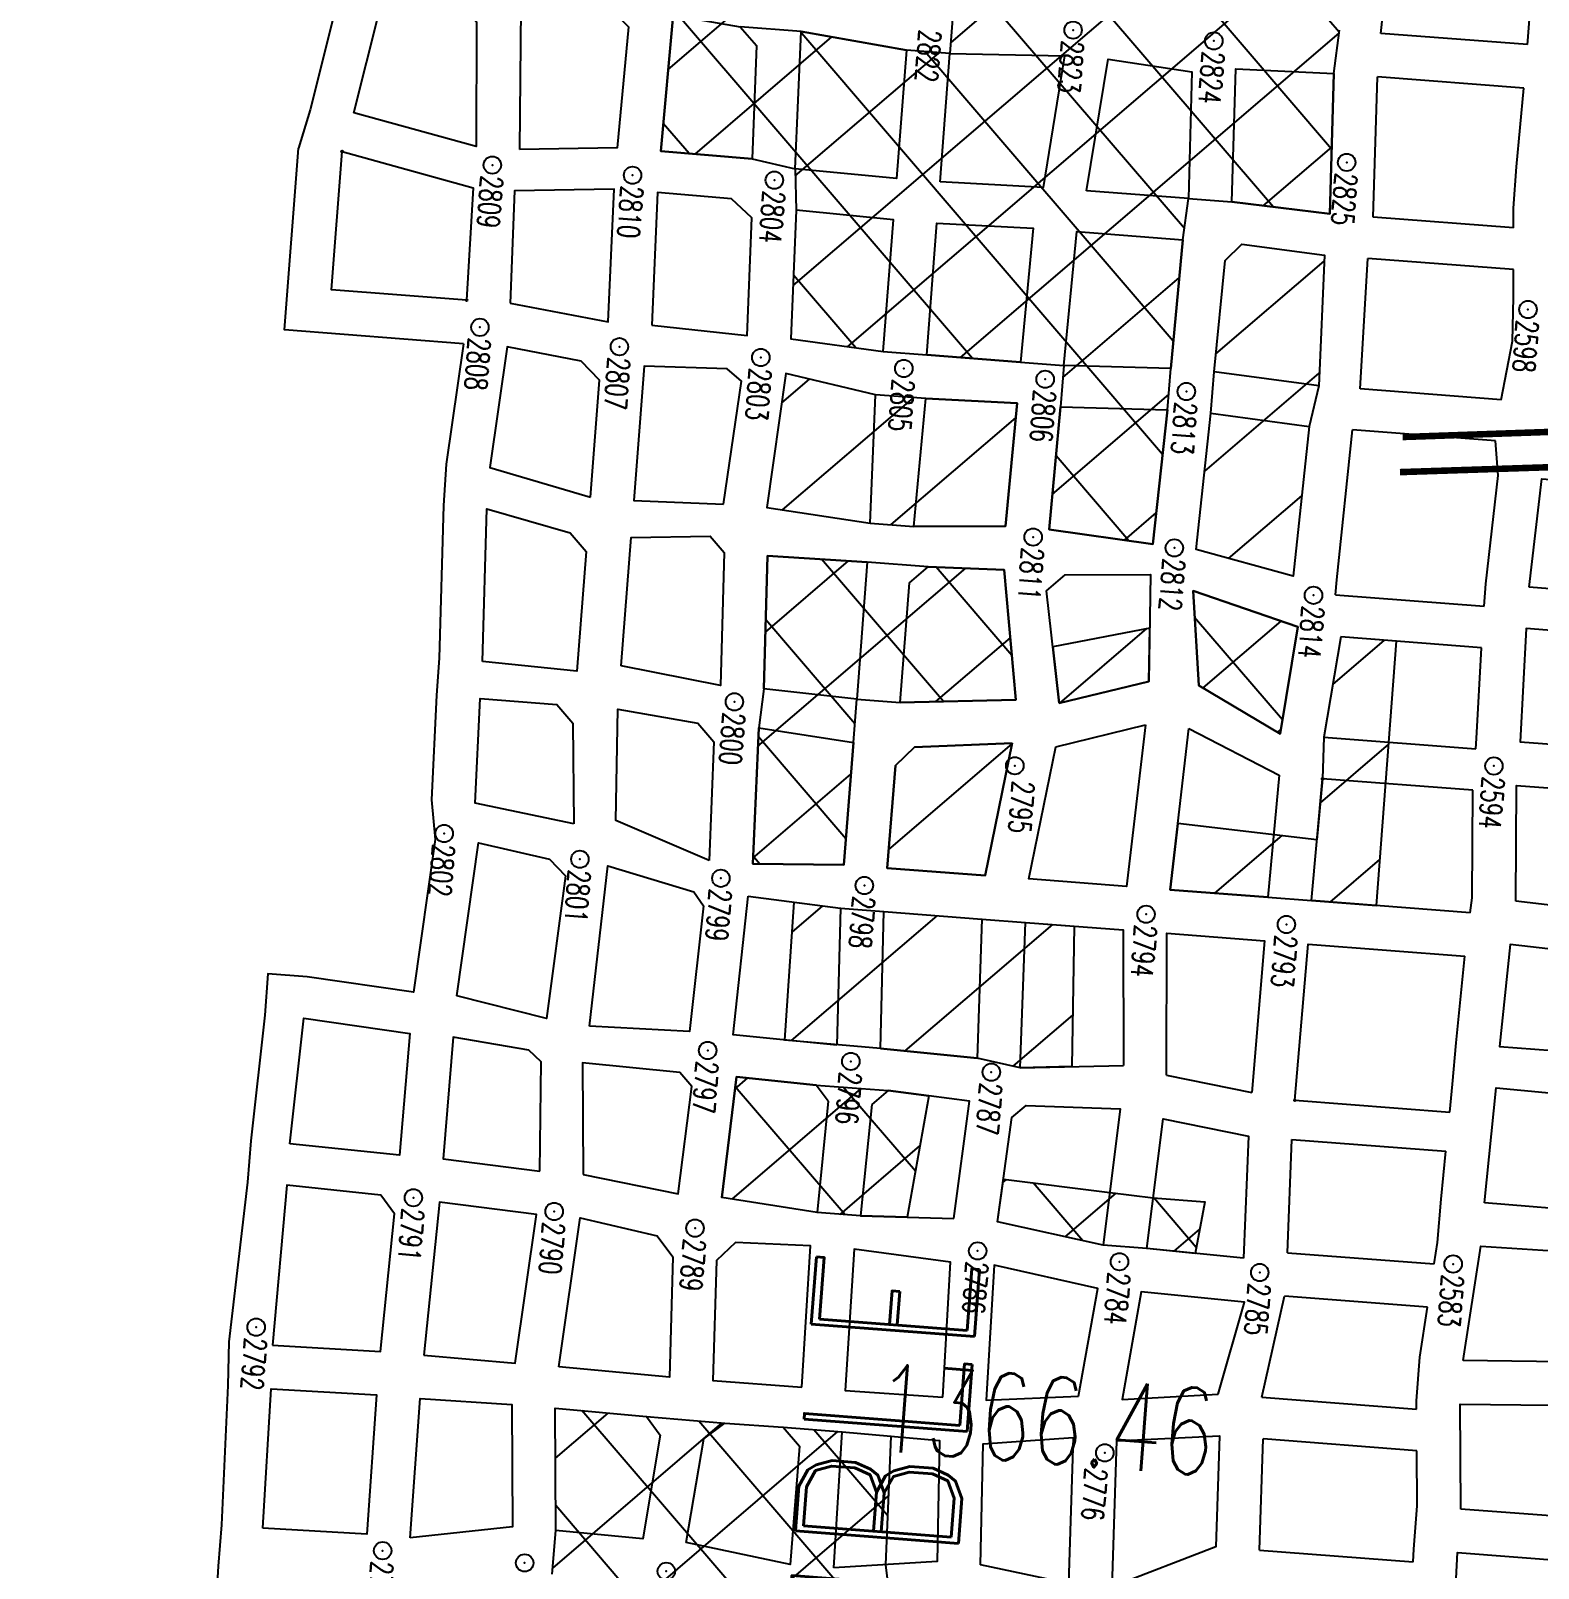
# Model space of a CAD drawing. Header units: inches. Extents: x 10131215 to 10153225, y 3476725 to 3491422.
# Drawn here: x 10136539 to 10137230, y 3484251 to 3484957 of the extents above; entities that cross this region are included whole.
import ezdxf
from ezdxf.enums import TextEntityAlignment as Align

# ---------------------------------------------------------------- set-up
doc = ezdxf.new("R2010")
doc.units = ezdxf.units.IN
doc.header["$LTSCALE"] = 100
doc.header["$MEASUREMENT"] = 0
doc.header["$PDMODE"] = 32
doc.header["$PDSIZE"] = 8
doc.layers.get('0').update_dxf_attribs({"color": 60, "linetype": 'CONTINUOUS'})
for name, color, linetype in [('ELEVATIONS-UPEER MASON-CONTOURS', 175, 'CONTINUOUS'), ('ELEVATIONS-UPPER MASON-SPOT', 175, 'CONTINUOUS'), ('MINE WORKINGS-ADVANCED-SURVEYED', 7, 'CONTINUOUS'), ('MINE WORKINGS-RETREAT AREA', 4, 'CONTINUOUS'), ('MINE WORKINGS-RETREAT AREA-LABELS', 1, 'CONTINUOUS'), ('SPADS-LABEL', 90, 'CONTINUOUS'), ('SPADS-SYMBOL', 90, 'CONTINUOUS')]:
    doc.layers.add(name, color=color, linetype=linetype)
doc.styles.add('INACCESSIBLE', font='ROMAND.SHX', dxfattribs={"width": 0.8, "height": 75})
doc.styles.add('LEV', font='SIMPLEX.shx', dxfattribs={"width": 0.7, "height": 40})
doc.styles.add('SP', font='SIMPLEX', dxfattribs={"width": 0.75, "height": 12})

# ---------------------------------------------------------------- blocks, each defined once
blk = doc.blocks.new('*X16')
at = {"color": 0}
for p, q in [((775976.7, 182060.03), (776174.97, 182258.31)), ((776040.26, 182176.63), (776123.4, 182259.77)), ((776218.09, 182141.41), (776100.5, 182259)), ((776217.41, 182195.12), (776151.57, 182260.96)), ((776193.63, 182112.83), (776049.39, 182257.07)), ((776003.69, 182033.99), (776218.29, 182248.59)), ((776153.61, 182099.82), (776040.25, 182213.18)), ((776055.75, 182033.02), (776217.39, 182194.66)), ((775912.07, 182154.5), (775951.14, 182193.58)), ((776061.31, 182033.03), (775912.44, 182181.89)), ((775927.33, 182116.73), (775985.72, 182175.13)), ((776151.58, 181995.78), (775970.81, 182176.55)), ((775973.86, 182110.23), (776035.3, 182171.67)), ((776152.49, 182047.91), (776028.73, 182171.67)), ((776188.81, 182113.05), (776218.05, 182142.29)), ((775924.55, 182116.75), (775911.69, 182129.61)), ((776103.31, 182027.55), (776153.02, 182077.26)), ((776007.54, 182033.76), (775976.53, 182064.77)), ((776102.62, 181973.82), (776152.25, 182023.45)), ((776139.2, 181955.14), (776102.9, 181991.43)), ((776137.09, 181955.27), (776150.73, 181968.9)), ((775976.31, 181900.54), (776011.8, 181936.03)), ((775976.87, 181848.08), (776065.6, 181936.8)), ((776060.11, 181875.13), (775999.35, 181935.88)), ((776089.76, 181898.51), (776051.97, 181936.29)), ((776215.75, 181878.58), (776171.95, 181922.38)), ((776178.32, 181890.43), (776211.63, 181923.74)), ((776020.4, 181861.8), (775976.03, 181906.17)), ((776056.61, 181874.78), (776088.42, 181906.59)), ((776213.82, 181872.89), (776215.4, 181874.47)), ((776020.31, 181808.86), (775976.73, 181852.44)), ((775978.54, 181796.71), (776020.37, 181838.54)), ((775981.73, 181794.41), (775978.51, 181797.63))]:
    blk.add_line(p, q, dxfattribs=at)
blk = doc.blocks.new('*X15')
at = {"color": 0}
for p, q in [((776172.43, 182043.64), (776218.59, 182089.8)), ((776171.4, 181989.57), (776220.32, 182038.49)), ((775975.67, 182005.97), (775987.54, 182017.84)), ((775979.79, 181957.06), (776035.73, 182013)), ((776029.91, 181954.15), (776083.16, 182007.4)), ((776185.4, 181950.54), (776216.63, 181981.77)), ((776113.3, 181878.44), (776150.45, 181915.59)), ((776237.44, 181896.51), (776259.53, 181918.61)), ((776235.94, 181841.98), (776265.13, 181871.17)), ((776040.31, 181805.45), (776093, 181858.13)), ((776190.92, 181796.96), (776219.64, 181825.68)), ((776243.97, 181796.98), (776265.15, 181818.16)), ((776084.82, 181796.92), (776085.35, 181797.46)), ((775999.09, 181764.23), (776012.2, 181777.34)), ((776002.58, 181714.68), (776064.81, 181776.92)), ((776054.91, 181713.98), (776117.86, 181776.94)), ((776104.71, 181710.75), (776130.24, 181736.27))]:
    blk.add_line(p, q, dxfattribs=at)
blk = doc.blocks.new('*X19')
at = {"color": 0}
for p, q in [((775978.4, 181690.51), (775983.96, 181696.07)), ((775980.97, 181640.04), (776036.16, 181695.23)), ((776063.81, 181659.3), (776027.88, 181695.23)), ((776033.16, 181636.91), (775978.45, 181691.62)), ((776030.86, 181636.9), (776064.97, 181671.01)), ((776104.18, 181657.19), (776105.72, 181658.73)), ((776142.74, 181633.4), (776117.98, 181658.15)), ((776134.58, 181634.56), (776156.36, 181656.33)), ((776194.84, 181634.33), (776173.69, 181655.48)), ((775976.65, 181640.39), (775976.21, 181640.83)), ((776184.82, 181631.76), (776195.78, 181642.72)), ((776257.22, 181200.72), (775919.81, 181538.13)), ((775906.5, 181406.48), (776037.54, 181537.52)), ((775909.39, 181515.43), (775931.87, 181537.91)), ((775911.99, 181465), (775984.36, 181537.37)), ((776257.17, 181253.8), (775973.53, 181537.44)), ((776063.14, 181500.86), (776026.48, 181537.52)), ((775907.16, 181354.1), (776062.83, 181509.77)), ((776257.23, 181147.67), (775911.18, 181493.73))]:
    blk.add_line(p, q, dxfattribs=at)

msp = doc.modelspace()

# ---------------------------------------------------------------- linework, layer by layer
at = {"layer": 'ELEVATIONS-UPEER MASON-CONTOURS'}
for points, const_width in [([(10135978.88, 3483263.25, 0), (10135880.17, 3483248.32, 0.000547)], 5), ([(10136147.76, 3483288.54, 0.000001), (10135988.51, 3483264.69, 0.000023)], 5), ([(10139638.83, 3483431.71, 0.000001), (10139693.52, 3483463.69, 0.000011)], 5), ([(10139132.75, 3484374.35, -0.004358), (10139007.04, 3484350.54, -0.001965), (10138922.56, 3484335.64, -0.007463), (10138900.24, 3484332.14, -0.000046), (10138886.55, 3484330.2, -0.00013), (10138881.68, 3484329.51, -0.000037), (10138830.16, 3484322.25, 0.000077), (10138805.8, 3484318.82, 0.000114), (10138804.87, 3484318.68, 0.000002), (10138743.64, 3484310.02, 0.000372), (10138726.6, 3484307.59, 0.000505), (10138714.03, 3484305.78, 0.07543), (10138709.75, 3484304.48, 0.022973), (10138696.86, 3484297.58, 0.065324), (10138666.65, 3484273.76, 0.033928), (10138618.81, 3484217.51, 0.001908)], 5), ([(10137627.43, 3484110.08, -0.000002), (10137623.41, 3484107.95, 0), (10137609.74, 3484100.71, -0.000133)], 5), ([(10137166.95, 3484754.22), (10138549.09, 3484799.67, 0.78882), (10138550.55, 3484818.51), (10138377.21, 3484812.46)], 3), ([(10136241.13, 3483302.52, 0.000004), (10136163.64, 3483290.92, 0.00002)], 5), ([(10137652.51, 3484123.37, -0.000002), (10137640.7, 3484117.11, -0.000002), (10137631.71, 3484112.35)], 5)]:
    msp.add_lwpolyline(points, format="xyb", dxfattribs=dict(at, const_width=const_width))
at = {"layer": 'ELEVATIONS-UPEER MASON-CONTOURS', "const_width": 3}
msp.add_lwpolyline([(10138247.81, 3484807.95), (10137168.19, 3484770.32)], dxfattribs=at)
at = {"layer": 'MINE WORKINGS-ADVANCED-SURVEYED'}
for p, q in [((10137225.49, 3484950.32), (10137158.15, 3484955.47)), ((10137223.69, 3484930.39), (10137156.62, 3484935.53)), ((10137219.06, 3484866.21), (10137154.7, 3484871.14)), ((10137219.08, 3484847.15), (10137152.25, 3484852.27)), ((10137213.44, 3484787.41), (10137148.67, 3484792.37)), ((10137210.72, 3484768.56), (10137145.22, 3484773.57))]:
    msp.add_line(p, q, dxfattribs=at)
for points in [[(10136735.21, 3485641.08), (10136733.63, 3485621.14), (10136727.6, 3485557.78), (10136726.02, 3485537.84), (10136720.03, 3485475.11), (10136716.46, 3485455.34), (10136710.9, 3485394.83), (10136707.92, 3485375.02), (10136702.05, 3485316.32), (10136700.05, 3485296.41), (10136691.85, 3485224.73), (10136696.79, 3485204.44), (10136696.07, 3485152.8), (10136691.03, 3485133.04), (10136693.5, 3485077.95), (10136689.06, 3485059.23), (10136682.48, 3484986.52), (10136678.96, 3484966.73), (10136667.4, 3484920.47), (10136662.04, 3484902.83)], [(10137158.15, 3484955.47), (10137164.88, 3485017.14)], [(10137225.49, 3484950.32), (10137225.64, 3484951.98), (10137227.09, 3484971.92), (10137229.39, 3485012.2)], [(10137154.7, 3484871.14), (10137156.62, 3484935.53)], [(10137219.06, 3484866.21), (10137219.05, 3484875.25), (10137220.43, 3484894.2), (10137223.69, 3484930.39)], [(10136737.67, 3484813.14), (10136655.65, 3484819.42), (10136662.04, 3484902.83)], [(10137148.67, 3484792.37), (10137152.25, 3484852.27)], [(10137213.44, 3484787.41), (10137218.6, 3484814.32), (10137219.09, 3484834.34), (10137219.08, 3484847.15)], [(10136737.67, 3484813.14), (10136729.75, 3484757.8), (10136728.41, 3484738.84), (10136726.47, 3484668.81), (10136725.27, 3484651.85), (10136722.98, 3484603.93), (10136724.59, 3484585.75), (10136714.65, 3484515.69), (10136665.91, 3484522.69), (10136647.96, 3484524.06), (10136646.52, 3484505.11), (10136640.11, 3484447.43), (10136638.67, 3484428.49), (10136630.07, 3484355.28), (10136629.55, 3484335.26), (10136626.68, 3484271.29), (10136625.23, 3484252.34), (10136621.51, 3484190.44)], [(10137138, 3484704.86), (10137145.22, 3484773.57)], [(10137205.53, 3484692.67), (10137206.3, 3484702.93), (10137212.03, 3484752.64), (10137210.72, 3484768.56)], [(10137137.43, 3484697.89), (10137138, 3484704.86)], [(10137137.43, 3484697.89), (10137205.53, 3484692.67)], [(10137204.33, 3484673.69), (10137139.86, 3484678.62)], [(10137201.69, 3484627.25), (10137202.08, 3484632.1), (10137204.33, 3484673.69)], [(10136870.24, 3484574.6), (10136873.01, 3484636.94), (10136916.42, 3484630.15)], [(10137050.29, 3484638.23), (10137041.62, 3484564.16), (10136996.75, 3484567.6), (10137009.18, 3484628.27)], [(10137009.18, 3484628.27), (10137050.29, 3484638.23)], [(10137111.55, 3484615.21), (10137106.43, 3484559.2), (10137061.56, 3484562.64), (10137070.23, 3484636.69)], [(10137070.23, 3484636.69), (10137111.55, 3484615.21)], [(10136916.42, 3484630.15), (10136911.99, 3484574.09), (10136870.24, 3484574.6)], [(10136989.25, 3484629.86), (10136976.8, 3484569.13), (10136931.93, 3484572.56), (10136935.68, 3484619.66)], [(10136935.68, 3484619.66), (10136944.34, 3484628.02), (10136989.25, 3484629.86)], [(10137132.05, 3484632.58), (10137201.69, 3484627.25)], [(10137199.2, 3484552.1), (10137126.37, 3484557.68), (10137131.49, 3484613.57)], [(10137200.43, 3484608.29), (10137131.49, 3484613.57)], [(10137199.2, 3484552.1), (10137200.12, 3484559.02), (10137200.43, 3484608.29)], [(10136908.82, 3484491.41), (10136861.22, 3484496.06), (10136868.1, 3484559.72)], [(10136868.1, 3484559.72), (10136910.46, 3484554.15), (10136908.82, 3484491.41)], [(10136928.77, 3484489.88), (10136930.41, 3484552.62), (10136975.28, 3484549.18), (10136973.14, 3484485.48)], [(10136992.85, 3484480.96), (10136995.22, 3484547.66), (10137040.09, 3484544.22), (10137040.29, 3484482.11)], [(10137060, 3484477.6), (10137060.03, 3484542.7), (10137104.9, 3484539.26), (10137099.01, 3484469.59)], [(10137118.8, 3484466.07), (10137124.84, 3484537.73), (10137196.78, 3484532.23)], [(10137189.82, 3484460.64), (10137191.12, 3484473.47), (10137192.66, 3484492.4), (10137196.78, 3484532.23)], [(10136928.77, 3484489.88), (10136973.14, 3484485.48)], [(10136992.85, 3484480.96), (10137040.29, 3484482.11)], [(10136904.84, 3484465.64), (10136899.4, 3484473.07), (10136862.76, 3484476.88), (10136856.02, 3484421.45)], [(10137060, 3484477.6), (10137099.01, 3484469.59)], [(10136904.84, 3484465.64), (10136899.78, 3484414.55), (10136856.02, 3484421.45)], [(10136924.79, 3484464.11), (10136919.72, 3484413.02), (10136962.45, 3484411.82)], [(10136962.45, 3484411.82), (10136969.62, 3484465.69), (10136932.3, 3484470.55), (10136924.79, 3484464.11)], [(10137118.8, 3484466.07), (10137189.82, 3484460.64)], [(10137115.41, 3484396.18), (10137117.42, 3484448.13)], [(10137117.42, 3484448.13), (10137188.02, 3484442.72)], [(10137182.67, 3484391.03), (10137184.17, 3484400.79), (10137185.8, 3484420.72), (10137188.02, 3484442.72)], [(10137115.41, 3484396.18), (10137182.67, 3484391.03)], [(10137103.61, 3484329.85), (10137113.97, 3484376.23)], [(10137179.62, 3484371.2), (10137113.97, 3484376.23)], [(10137174.58, 3484324.42), (10137174.55, 3484328.27), (10137176.08, 3484348.21), (10137179.62, 3484371.2)], [(10137103.61, 3484329.85), (10137174.58, 3484324.42)], [(10137102.56, 3484259.75), (10137104.23, 3484310.76)], [(10137174.71, 3484305.36), (10137104.23, 3484310.76)], [(10137173.07, 3484254.35), (10137173.35, 3484260.16), (10137174.88, 3484280.1), (10137174.71, 3484305.36)], [(10137102.56, 3484259.75), (10137173.07, 3484254.35)]]:
    msp.add_lwpolyline(points, dxfattribs=at)
for points in [[(10136687.34, 3484918.95), (10136698.91, 3484965.2), (10136736.21, 3484969.28), (10136743.62, 3484960.72), (10136743.51, 3484903.58)], [(10136763.46, 3484902.14), (10136764.14, 3484967.26), (10136805.9, 3484966.03), (10136813.34, 3484958.44), (10136808.12, 3484902.96)], [(10136828.06, 3484901.44), (10136833.82, 3484963.9), (10136864.53, 3484958.52), (10136871.9, 3484949.93), (10136869.92, 3484897.93)], [(10136889.64, 3484893.41), (10136892.45, 3484956.38), (10136940.72, 3484947.76), (10136936.2, 3484888.93)], [(10136956.15, 3484887.4), (10136960.66, 3484946.23), (10137013.21, 3484945.23), (10137003.37, 3484884.82)], [(10137023.31, 3484883.22), (10137033.15, 3484943.64), (10137071.51, 3484937.76), (10137069.98, 3484879.7)], [(10137089.92, 3484878.14), (10137091.69, 3484939.19), (10137136.68, 3484937.06), (10137134.76, 3484872.66)], [(10136739.08, 3484833.1), (10136677.12, 3484837.84), (10136681.98, 3484901.3), (10136742.14, 3484884.63)], [(10136759.03, 3484831.69), (10136804.03, 3484823.16), (10136806.68, 3484884.01), (10136761.09, 3484883.26)], [(10136823.97, 3484821.62), (10136867.73, 3484816.87), (10136869.86, 3484870.85), (10136860.5, 3484879.59), (10136826.62, 3484882.49)], [(10136887.67, 3484815.35), (10136930.11, 3484809.49), (10136934.75, 3484869.99), (10136890.18, 3484874.31)], [(10136950.05, 3484807.97), (10136954.69, 3484868.46), (10136998.87, 3484866.11), (10136992.96, 3484804.72)], [(10137012.9, 3484803.13), (10137018.8, 3484864.52), (10137067.5, 3484860.84), (10137061.88, 3484801.77)], [(10137081.82, 3484800.21), (10137086.82, 3484851.3), (10137094.42, 3484858.73), (10137132.31, 3484853.8), (10137129.72, 3484793.82)], [(10136795.82, 3484742.75), (10136799.96, 3484796.39), (10136791.6, 3484805.06), (10136757.62, 3484811.73), (10136749.7, 3484756.39)], [(10136856.79, 3484739.48), (10136865.13, 3484796.01), (10136858.53, 3484801.53), (10136820.51, 3484802.83), (10136815.76, 3484741.21)], [(10136924.11, 3484730.86), (10136926.59, 3484789.7), (10136885.45, 3484799.47), (10136876.73, 3484737.96)], [(10136986.19, 3484729.43), (10136944.05, 3484729.34), (10136949.53, 3484787.95), (10136991.45, 3484785.78)], [(10137053.69, 3484721.21), (10137006.12, 3484727.83), (10137011.39, 3484784.19), (10137060.39, 3484782.83)], [(10137118.07, 3484706.51), (10137073.55, 3484718.68), (10137080.33, 3484781.27), (10137125.28, 3484775.1)], [(10137226.24, 3484701.43), (10137231.97, 3484751.15), (10137278.26, 3484747.47), (10137273.9, 3484697.65)], [(10136746.42, 3484667.4), (10136748.36, 3484737.43), (10136786.54, 3484726.41), (10136793.9, 3484717.82), (10136789.67, 3484662.98)], [(10136809.92, 3484665.43), (10136814.46, 3484724.26), (10136850.66, 3484724.91), (10136857.1, 3484717.39), (10136855.44, 3484656.34)], [(10136875.38, 3484654.81), (10136877.05, 3484715.87), (10136922.74, 3484712.92), (10136917.94, 3484650.1)], [(10136937.89, 3484648.58), (10136942.07, 3484703.42), (10136950.66, 3484710.79), (10136985.59, 3484709.41), (10136990.84, 3484649.8)], [(10137010.78, 3484648.2), (10137004.88, 3484699.84), (10137013.5, 3484707.18), (10137052.61, 3484707.25), (10137051.83, 3484658.17)], [(10137074.76, 3484656.4), (10137072.09, 3484699.73), (10137120.17, 3484683.25), (10137112.12, 3484634.23)], [(10137275.26, 3484626.48), (10137272.62, 3484678.69), (10137224.83, 3484682.49), (10137222.02, 3484630.47)], [(10136788.27, 3484592.88), (10136742.92, 3484602.4), (10136745.22, 3484650.44), (10136780.47, 3484647.64), (10136787.83, 3484639.05)], [(10136850.3, 3484576.13), (10136807.45, 3484594.42), (10136808.39, 3484645.49), (10136845.09, 3484639.08), (10136852.46, 3484630.49)], [(10137220.05, 3484557.39), (10137220.39, 3484610.54), (10137273.67, 3484606.54), (10137268.3, 3484551.79)], [(10136734.58, 3484514.01), (10136744.54, 3484584.23), (10136777, 3484576.69), (10136784.45, 3484569.1), (10136775.68, 3484503.56)], [(10136795.48, 3484500.11), (10136803.85, 3484573.63), (10136843.17, 3484561.63), (10136847.7, 3484555.26), (10136841.28, 3484497.58)], [(10137261.14, 3484487.15), (10137266.71, 3484531.85), (10137217.43, 3484537.54), (10137212.6, 3484490.77)], [(10136658.06, 3484446.06), (10136664.46, 3484503.74), (10136713.05, 3484496.76), (10136708.34, 3484440.95)], [(10136772.64, 3484433.62), (10136773.22, 3484483.69), (10136767.6, 3484489.11), (10136732.98, 3484495.08), (10136728.27, 3484439.27)], [(10136792.58, 3484432.1), (10136836.09, 3484423.12), (10136842.36, 3484472.43), (10136836.83, 3484478.87), (10136792.25, 3484483.3)], [(10137205.73, 3484419.09), (10137211.05, 3484471.84), (10137259.55, 3484467.22), (10137257.8, 3484414.74)], [(10137030.96, 3484399.58), (10136982.4, 3484410.34), (10136989.1, 3484458.18), (10136995.54, 3484463.71), (10137038.76, 3484462.17)], [(10137095.17, 3484393.63), (10137050.91, 3484398.06), (10137058.48, 3484457.65), (10137097.48, 3484449.65)], [(10136650.02, 3484353.75), (10136699.55, 3484350.91), (10136706.07, 3484414.05), (10136699.77, 3484422.61), (10136656.61, 3484427.12)], [(10136719.47, 3484349.17), (10136761.37, 3484345.55), (10136771.11, 3484413.68), (10136726.59, 3484419.34)], [(10136781.3, 3484343.88), (10136791.06, 3484412.15), (10136826.45, 3484403.85), (10136833.68, 3484394.22), (10136832.09, 3484339.16)], [(10136892.72, 3484334.48), (10136896.75, 3484399.37), (10136862.33, 3484400.86), (10136853.61, 3484392.55), (10136852.02, 3484337.49)], [(10136957.37, 3484329.97), (10136960.97, 3484391.88), (10136916.69, 3484397.82), (10136912.66, 3484332.94)], [(10137196.02, 3484346.68), (10137204.1, 3484399.16), (10137256.18, 3484395.81), (10137251.93, 3484345.99)], [(10137019.64, 3484330.34), (10137028.44, 3484379.72), (10136980.92, 3484390.39), (10136977.32, 3484328.49)], [(10137083.66, 3484331.29), (10137095.73, 3484373.54), (10137048.38, 3484378.19), (10137039.59, 3484328.82)], [(10136645.62, 3484269.84), (10136649.49, 3484333.74), (10136697.81, 3484330.98), (10136693.26, 3484267.14)], [(10136713.18, 3484265.4), (10136717.74, 3484329.25), (10136759.78, 3484326.62), (10136760.08, 3484270.39)], [(10136780.01, 3484268.72), (10136779.71, 3484324.94), (10136821.54, 3484320.97), (10136827.85, 3484312.42), (10136819.87, 3484264.97)], [(10137194.82, 3484278.58), (10137194.5, 3484326.74), (10137250.22, 3484326.06), (10137246.45, 3484274.69)], [(10136839.8, 3484263.31), (10136847.78, 3484310.75), (10136857.42, 3484317.98), (10136884.27, 3484316.08), (10136891.63, 3484307.48), (10136887.42, 3484253.15)], [(10136907.36, 3484251.6), (10136911.19, 3484313.99), (10136955.89, 3484310.03), (10136954.78, 3484254.54)], [(10136974.72, 3484253.06), (10136975.84, 3484308.54), (10137017.2, 3484311.47), (10137015.07, 3484244.44)], [(10137035.01, 3484242.91), (10137037.14, 3484309.95), (10137084.28, 3484312.2), (10137082.61, 3484261.19)], [(10137191.54, 3484222.66), (10137193.29, 3484258.63), (10137244.75, 3484254.76), (10137242.91, 3484209.76)]]:
    msp.add_lwpolyline(points, close=True, dxfattribs=at)
for centre in [(10136681.98, 3484901.3), (10136739.08, 3484833.1), (10137131.49, 3484613.57), (10137118.8, 3484466.07)]:
    msp.add_circle(centre, 0.402, dxfattribs=at)
at = {"layer": 'MINE WORKINGS-RETREAT AREA'}
for points in [[(10136962.19, 3484966.17), (10136960.66, 3484946.23), (10136940.72, 3484947.76), (10136892.45, 3484956.38), (10136864.53, 3484958.52)], [(10136833.82, 3484963.9), (10136828.06, 3484901.44), (10136869.92, 3484897.93), (10136889.64, 3484893.41), (10136890.18, 3484874.31), (10136887.67, 3484815.35), (10136930.11, 3484809.49), (10136950.05, 3484807.97), (10136992.96, 3484804.72), (10137012.9, 3484803.13), (10137011.39, 3484784.19), (10137006.12, 3484727.83), (10137053.69, 3484721.21), (10137060.39, 3484782.83), (10137061.88, 3484801.77), (10137067.5, 3484860.84), (10137069.98, 3484879.7), (10137089.92, 3484878.14), (10137134.76, 3484872.66), (10137136.68, 3484937.06), (10137139.2, 3484956.92)], [(10136778.33, 3484248.79), (10136780.01, 3484268.72), (10136779.71, 3484324.94), (10136821.54, 3484320.97), (10136857.42, 3484317.98), (10136884.27, 3484316.08), (10136911.19, 3484313.99), (10136933.54, 3484312.01), (10136931.07, 3484253.07), (10136933.58, 3484233.32)]]:
    msp.add_lwpolyline(points, dxfattribs=at)
for points in [[(10137073.55, 3484718.68), (10137080.33, 3484781.27), (10137081.82, 3484800.21), (10137086.82, 3484851.3), (10137094.42, 3484858.73), (10137132.31, 3484853.8), (10137129.72, 3484793.82), (10137125.28, 3484775.1), (10137118.07, 3484706.51)], [(10136885.45, 3484799.47), (10136876.73, 3484737.96), (10136924.11, 3484730.86), (10136944.05, 3484729.34), (10136986.19, 3484729.43), (10136991.45, 3484785.78), (10136949.53, 3484787.95), (10136926.59, 3484789.7)], [(10136877.05, 3484715.87), (10136875.38, 3484654.81), (10136873.01, 3484636.94), (10136870.24, 3484574.6), (10136911.99, 3484574.09), (10136916.42, 3484630.15), (10136917.94, 3484650.1), (10136937.89, 3484648.58), (10136990.84, 3484649.8), (10136985.59, 3484709.41), (10136950.66, 3484710.79), (10136922.74, 3484712.92)], [(10137072.09, 3484699.73), (10137074.76, 3484656.4), (10137112.12, 3484634.23), (10137120.17, 3484683.25)], [(10137010.78, 3484648.2), (10137051.83, 3484658.17), (10137052.22, 3484682.71), (10137007.83, 3484674.02)], [(10137139.86, 3484678.62), (10137132.05, 3484632.58), (10137131.49, 3484613.57), (10137128.93, 3484585.62), (10137065.13, 3484593.09), (10137061.56, 3484562.64), (10137106.43, 3484559.2), (10137126.37, 3484557.68), (10137156.16, 3484555.39), (10137165.44, 3484676.66)], [(10136989.25, 3484629.86), (10136944.34, 3484628.02), (10136935.68, 3484619.66), (10136931.93, 3484572.56), (10136976.8, 3484569.13)], [(10137017.65, 3484545.94), (10137016.57, 3484481.54), (10136992.85, 3484480.96), (10136973.14, 3484485.48), (10136928.77, 3484489.88), (10136885.02, 3484493.73), (10136889.28, 3484556.93), (10136910.46, 3484554.15), (10136930.41, 3484552.62), (10136975.28, 3484549.18), (10136995.22, 3484547.66)], [(10136862.76, 3484476.88), (10136899.4, 3484473.07), (10136932.3, 3484470.55), (10136950.96, 3484468.12), (10136941.09, 3484412.42), (10136919.72, 3484413.02), (10136899.78, 3484414.55), (10136856.02, 3484421.45)], [(10136985.15, 3484429.95), (10137033.99, 3484423.86), (10137053.86, 3484421.33), (10137077.56, 3484419.51), (10137073.04, 3484395.84), (10137050.91, 3484398.06), (10137030.96, 3484399.58), (10136982.4, 3484410.34)]]:
    msp.add_lwpolyline(points, close=True, dxfattribs=at)
at = {"layer": 'SPADS-SYMBOL'}
for p in [(10137017.12, 3484956.97), (10137081.62, 3484952.03), (10136750.88, 3484895.05), (10136815.15, 3484890.41), (10137142.55, 3484896.27), (10136880.17, 3484888.14), (10137225.66, 3484828.8), (10136745.18, 3484820.65), (10136809.13, 3484811.75), (10136873.94, 3484806.79), (10136939.51, 3484801.77), (10137004.33, 3484796.81), (10137069.04, 3484791.2), (10136998.79, 3484724.43), (10137063.54, 3484719.47), (10137127.35, 3484697.73), (10136861.85, 3484648.85), (10136990.39, 3484619.55), (10137210.04, 3484619.43), (10136728.77, 3484588.46), (10136791, 3484576.64), (10136855.65, 3484567.92), (10136921.41, 3484564.6), (10137050.58, 3484551.42), (10137114.91, 3484546.72), (10136849.6, 3484488.94), (10136915.23, 3484483.92), (10136979.63, 3484478.98), (10136714.68, 3484421.37), (10136779.21, 3484415.09), (10136843.78, 3484407.44), (10136973.35, 3484396.99), (10137038.37, 3484392.01), (10137191.36, 3484390.99), (10137102.68, 3484387.09), (10136642.58, 3484362.01), (10137031.66, 3484304.37), (10136700.58, 3484259.49), (10136765.68, 3484253.88), (10136830.63, 3484250.04)]:
    msp.add_point(p, dxfattribs=at)

# ---------------------------------------------------------------- block references
at = {"layer": 'MINE WORKINGS-RETREAT AREA', "xscale": 1.000028516851045, "yscale": 1.000028516851045, "zscale": 1.000028516851045, "rotation": 355.6010874874682}
for name in ['*X15', '*X16', '*X19']:
    msp.add_blockref(name, (9349211.4, 3362830.09), dxfattribs=at)

# ---------------------------------------------------------------- texts
at = {"layer": 'ELEVATIONS-UPPER MASON-SPOT', "style": 'LEV', "width": 0.7}
msp.add_text('1366.46', height=40.001, rotation=355.60109, dxfattribs=at).set_placement((10137004.23, 3484319.53), align=Align.MIDDLE)
at = {"layer": 'MINE WORKINGS-RETREAT AREA-LABELS', "style": 'INACCESSIBLE', "width": 0.8}
msp.add_text('INACCESSIBLE', height=75.0021, rotation=85.60109, dxfattribs=at).set_placement((10136916.05, 3484120.86), align=Align.MIDDLE)
at = {"layer": 'SPADS-LABEL', "style": 'SP', "width": 0.7}
for s, p in [('2822', (10136950.73, 3484945.08)), ('2823', (10137016.05, 3484940.07)), ('2824', (10137080.55, 3484935.14)), ('2809', (10136749.81, 3484878.15)), ('2825', (10137141.48, 3484879.37)), ('2810', (10136814.08, 3484873.51)), ('2804', (10136879.1, 3484871.24)), ('2598', (10137224.59, 3484811.9)), ('2808', (10136744.11, 3484803.76)), ('2807', (10136808.06, 3484794.85)), ('2803', (10136872.87, 3484789.89)), ('2805', (10136938.44, 3484784.87)), ('2806', (10137003.26, 3484779.91)), ('2813', (10137067.97, 3484774.3)), ('2811', (10136997.72, 3484707.53)), ('2812', (10137062.48, 3484702.57)), ('2814', (10137126.28, 3484680.83)), ('2800', (10136860.78, 3484631.95)), ('2594', (10137208.97, 3484602.53)), ('2795', (10136993.42, 3484600.51)), ('2802', (10136727.71, 3484571.56)), ('2801', (10136789.93, 3484559.74)), ('2799', (10136854.58, 3484551.02)), ('2798', (10136920.34, 3484547.7)), ('2794', (10137049.51, 3484534.52)), ('2793', (10137113.84, 3484529.82)), ('2797', (10136848.53, 3484472.04)), ('2796', (10136914.16, 3484467.02)), ('2787', (10136978.56, 3484462.09)), ('2791', (10136713.61, 3484404.47)), ('2790', (10136778.14, 3484398.19)), ('2789', (10136842.71, 3484390.54)), ('2786', (10136972.28, 3484380.09)), ('2784', (10137037.3, 3484375.11)), ('2785', (10137101.62, 3484370.19)), ('2583', (10137190.29, 3484374.09)), ('2792', (10136641.51, 3484345.11)), ('2776', (10137026.84, 3484285.36)), ('2783', (10136699.51, 3484242.59))]:
    msp.add_text(s, height=10, rotation=265.55003, dxfattribs=at).set_placement(p, align=Align.MIDDLE)

doc.saveas('drawing.dxf')
